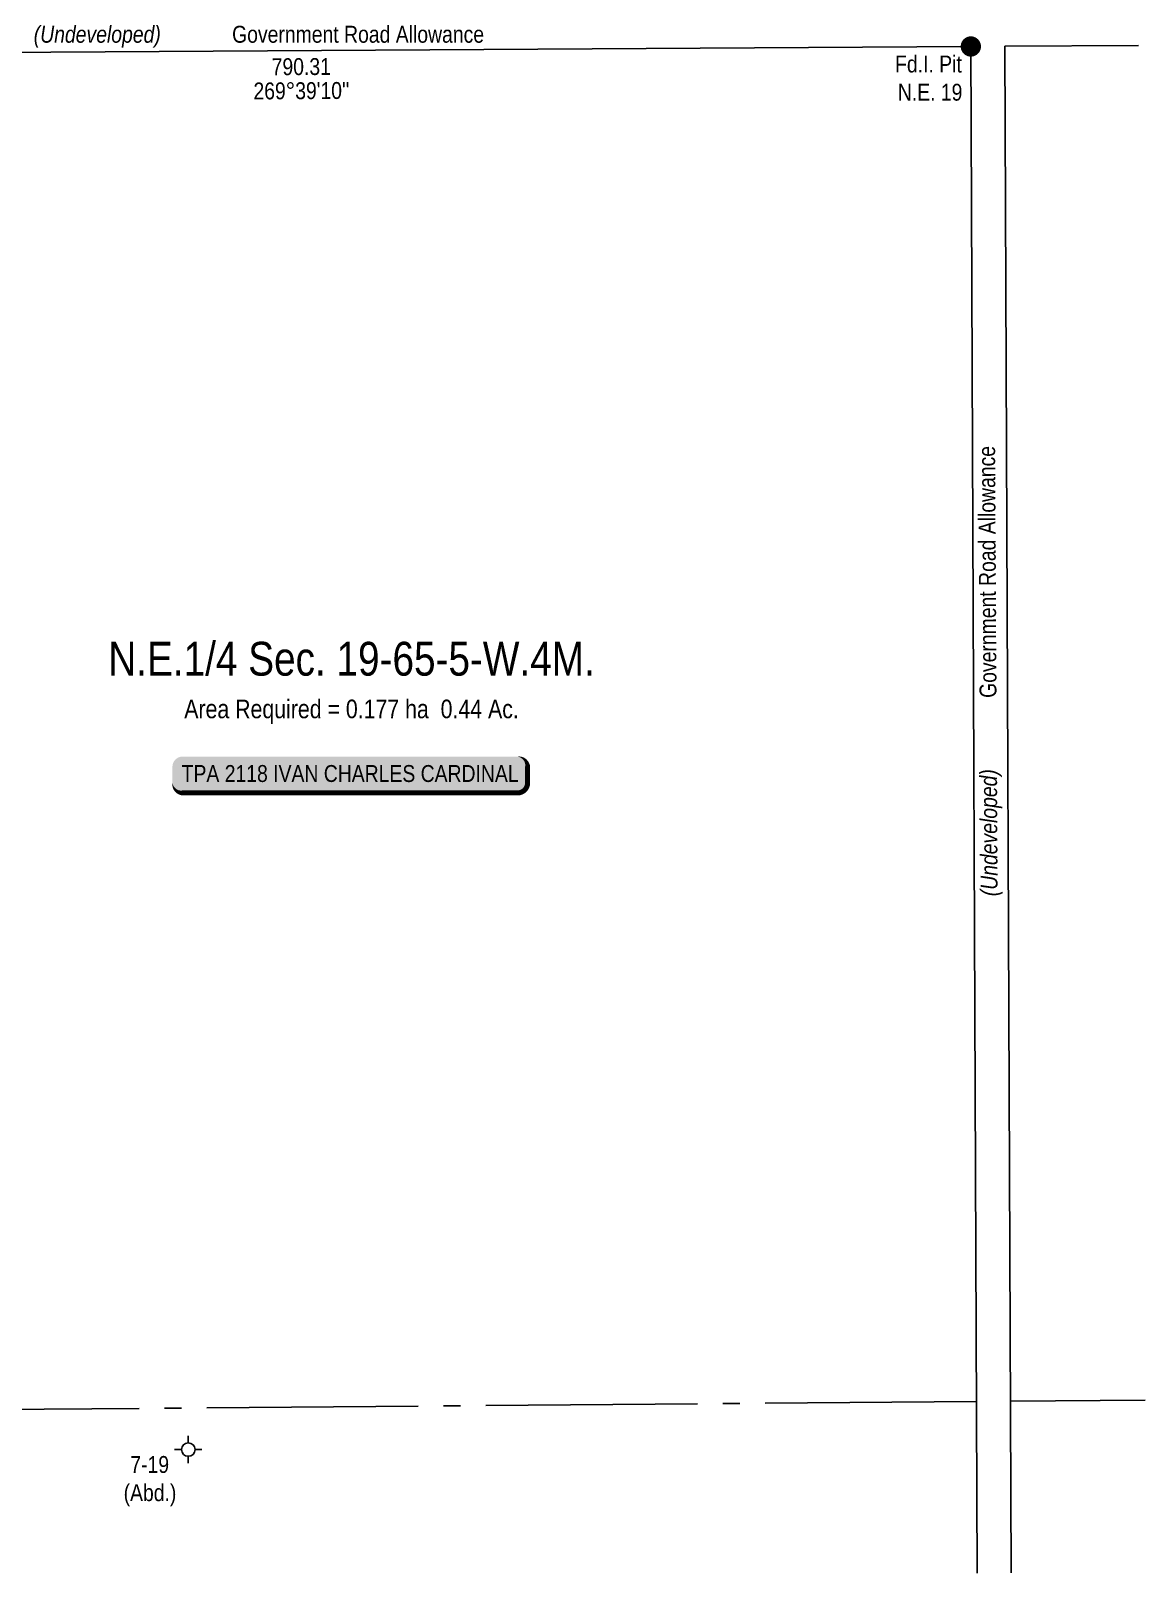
# Model space of a CAD drawing. Extents: x 506429 to 517084, y 6049655 to 6059669.
# Drawn here: x 516425 to 517084, y 6054531 to 6055443 of the extents above; entities that cross this region are included whole.
import ezdxf
from ezdxf.enums import TextEntityAlignment as Align

# ---------------------------------------------------------------- set-up
doc = ezdxf.new("R2010")
doc.units = 0
doc.header["$LTSCALE"] = 5
doc.linetypes.add('foc-QUARTERLINE', pattern=[33, 25, -3, 2, -3])
for name, color, linetype in [('AS-WILDLIFE', 131, 'Continuous'), ('C-SYMBOL', 7, 'Continuous'), ('F-WS-S', 190, 'Continuous'), ('L-BD', 7, 'Continuous'), ('L-MON', 1, 'Continuous'), ('L-ROAD-T', 7, 'Continuous'), ('L-SEC', 7, 'Continuous'), ('L-SECQ', 8, 'foc-QUARTERLINE'), ('L-SYMBOL', 7, 'Continuous')]:
    doc.layers.add(name, color=color, linetype=linetype)
doc.layers.add('F-AR-T', color=190, linetype='Continuous', lineweight=9)
doc.layers.add('T-TEXT', color=48, linetype='Continuous', lineweight=18)
doc.styles.add('100L', font='ARIALN.TTF', dxfattribs={"height": 11})
doc.styles.add('175L', font='ARIALN.TTF', dxfattribs={"height": 20})
doc.styles.add('80', font='ARIALN.TTF', dxfattribs={"height": 10})
doc.styles.add('80L', font='ARIALN.TTF', dxfattribs={"height": 10})
doc.styles.add('80LS', font='ARIALNI.TTF', dxfattribs={"height": 10})

# ---------------------------------------------------------------- blocks, each defined once
blk = doc.blocks.new('fdia')
at = {"color": 255, "const_width": 1}
blk.add_lwpolyline([(-0.5, 0, 1), (0.5, 0, 1)], format="xyb", close=True, dxfattribs=at)
blk = doc.blocks.new('Fdiaa')
blk.add_blockref('fdia', (0, 0))
blk = doc.blocks.new('fdib')
at = {"color": 1, "const_width": 1.6}
blk.add_lwpolyline([(-0.4, 0, 1), (0.4, 0, 1)], format="xyb", close=True, dxfattribs=at)
at = {"color": 1}
blk.add_circle((0, 0), 0.8, dxfattribs=at)
blk = doc.blocks.new('Fdibb')
blk.add_blockref('fdib', (0, 0))
blk = doc.blocks.new('fdicc')
for name in ['Fdibb', 'Fdiaa']:
    blk.add_blockref(name, (0, 0))
blk = doc.blocks.new('FDI')
blk.add_blockref('fdicc', (0, 0))
blk = doc.blocks.new('*U554')
h = blk.add_hatch(color=255)
edge = h.paths.add_edge_path()
edge.add_line((-99, -11.5), (99, -11.5))
edge.add_arc((99, -5.5), 6, 270, 360)
edge.add_line((105, -5.5), (105, 4))
edge.add_arc((99, 4), 6, 0, 90)
edge.add_line((99, 10), (-99, 10))
edge.add_arc((-99, 4), 6, 90, 180)
edge.add_line((-105, 4), (-105, -5.5))
edge.add_arc((-99, -5.5), 6, 180, 270)
at = {"color": 44, "flags": 128}
blk.add_lwpolyline([(-99, -11.5, 3, 3, 0), (99, -11.5, 3, 3, 0.414214), (105, -5.5, 3, 3, 0), (105, 4, 3, 0, 0.414214), (99, 10, 0, 0, 0), (-99, 10, 0, 0, 0.414214), (-105, 4, 0, 0, 0), (-105, -5.5, 0, 3, 0.414214)], format="xyseb", close=True, dxfattribs=at)
at = {"color": 44, "style": '80'}
blk.add_attdef('ENTER_TEXT_001', (-35.99, -5), '', height=10, dxfattribs=at)
blk = doc.blocks.new('Gabd')
for p, q in [((-0.81, 0), (-1.62, 0)), ((0, 0.81), (0, 1.62)), ((1.62, 0), (0.81, 0)), ((0, -0.81), (0, -1.62))]:
    blk.add_line(p, q)
blk.add_circle((0, 0), 0.8)

msp = doc.modelspace()

# ---------------------------------------------------------------- linework, layer by layer
at = {"layer": 'L-SEC'}
for p, q in [((515370.829, 6055423.601), (516980.834, 6055433.373)), ((516984.562, 6054531.12), (516980.834, 6055433.373)), ((517000.934, 6055433.495), (517079.975, 6055433.975)), ((517004.655, 6054531.274), (517000.934, 6055433.495))]:
    msp.add_line(p, q, dxfattribs=at)
at = {"layer": 'L-SECQ'}
for p, q in [((516984.273, 6054632.523), (516208.478, 6054626.158)), ((517083.843, 6054633.34), (517004.236, 6054632.687))]:
    msp.add_line(p, q, dxfattribs=at)

# ---------------------------------------------------------------- block references
at = {"layer": 'AS-WILDLIFE'}
ref = msp.add_blockref('*U554', (516613.967, 6055003.708), dxfattribs=dict(at, xscale=0.99950511, yscale=0.99950511, zscale=0.99950511))
ref.add_attrib('ENTER_TEXT_001', 'TPA 2118 IVAN CHARLES CARDINAL', (516514.47, 6054998.707), dxfattribs={"layer": '0', "color": 44, "height": 9.99505, "style": '80'})
at = {"layer": 'F-WS-S', "color": 3, "xscale": 4.997525550000021, "yscale": 4.997525550000021, "zscale": 4.997525550000021}
msp.add_blockref('Gabd', (516518.387, 6054604.16), dxfattribs=at)
at = {"layer": 'L-MON', "xscale": 4.997525550000026, "yscale": 4.997525550000026, "zscale": 4.997525550000026}
msp.add_blockref('FDI', (516980.834, 6055433.373), dxfattribs=at)

# ---------------------------------------------------------------- texts
at = {"layer": 'C-SYMBOL', "color": 3, "style": '175L'}
msp.add_text('N.E.1/4 Sec. 19-65-5-W.4M.', height=19.98021, dxfattribs=at).set_placement((516614.858, 6055055.559), align=Align.BOTTOM_CENTER)
at = {"layer": 'F-AR-T', "insert": (516462.645, 6054600.344), "char_height": 9.99505, "attachment_point": 1, "style": '80L'}
msp.add_mtext_dynamic_manual_height_columns('\\pi21.495;7-19\\P\\pi17.534;(Abd.)', width=64.86195, gutter_width=50, heights=[0], dxfattribs=at)
at = {"layer": 'L-BD', "style": '80L'}
for s, p in [('790.31', (516585.166, 6055421.481)), ("269°39'10''", (516585.252, 6055407.246))]:
    msp.add_text(s, height=9.9901, rotation=0.3478, dxfattribs=at).set_placement(p, align=Align.MIDDLE)
at = {"layer": 'L-MON', "insert": (516893.283, 6055428.011), "char_height": 9.9901, "attachment_point": 1, "style": '80L'}
msp.add_mtext_dynamic_manual_height_columns('\\pi42.782;Fd.I. Pit \\P\\pi44.397;N.E. 19', width=81.19531, gutter_width=50, heights=[0], dxfattribs=at)
at = {"layer": 'L-ROAD-T', "style": '80L'}
msp.add_text('Government Road Allowance', height=9.99505, dxfattribs=at).set_placement((516618.727, 6055440.596), align=Align.MIDDLE_CENTER)
msp.add_text('Government Road Allowance', height=9.99505, rotation=90.327208, dxfattribs=at).set_placement((516990.574, 6055122.834), align=Align.MIDDLE_CENTER)
at = {"layer": 'L-SYMBOL', "color": 5, "style": '100L'}
msp.add_text('Area Required = 0.177 ha  0.44 Ac.', height=10.98912, dxfattribs=at).set_placement((516614.858, 6055033.081), align=Align.BOTTOM_CENTER)
at = {"layer": 'T-TEXT', "style": '80LS'}
msp.add_text('(Undeveloped)', height=9.99505, dxfattribs=at).set_placement((516464.615, 6055440.596), align=Align.MIDDLE_CENTER)
msp.add_text('(Undeveloped)', height=9.99505, rotation=90.327208, dxfattribs=at).set_placement((516991.454, 6054968.725), align=Align.MIDDLE_CENTER)

doc.saveas('drawing.dxf')
